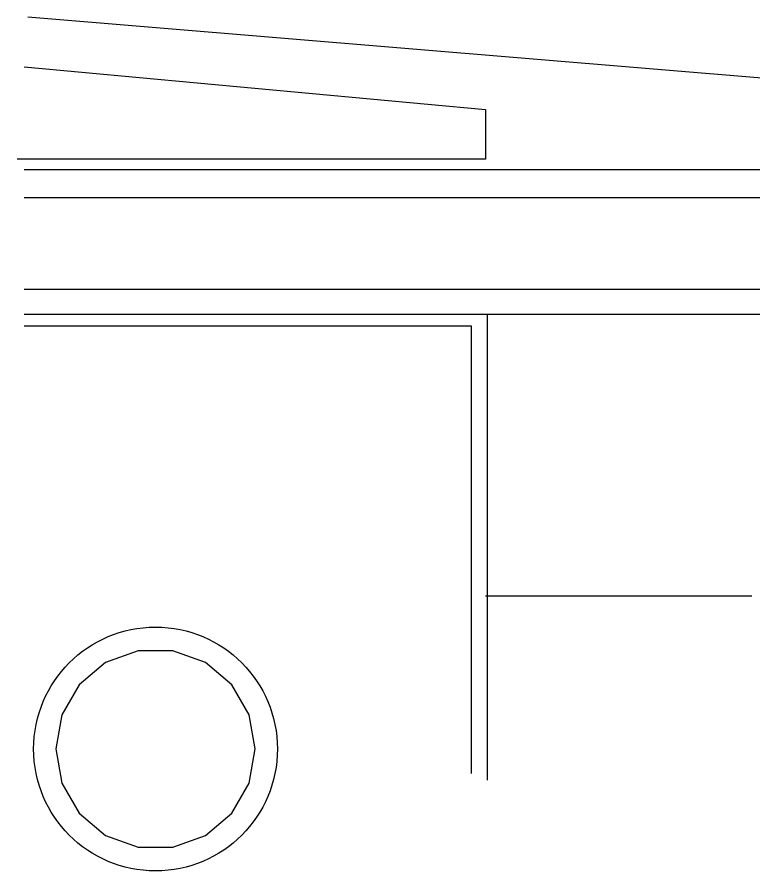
# Model space of a CAD drawing. Header units: metres. Extents: x 18478 to 20088, y 9229 to 10170.
# Drawn here: x 18478 to 19143, y 9229 to 9999 of the extents above; entities that cross this region are included whole.
import ezdxf

# ---------------------------------------------------------------- set-up
doc = ezdxf.new("R2010")
doc.units = ezdxf.units.M
doc.layers.add('PUB_DIM', color=3, linetype='Continuous')

msp = doc.modelspace()

# ---------------------------------------------------------------- linework, layer by layer
for p, q in [((19759.34, 9893.64), (18487.91, 9999.36)), ((18484.71, 9954.51), (18901.04, 9916.07)), ((18901.04, 9916.07), (18901.04, 9871.22)), ((18901.04, 9871.22), (18478.3, 9871.22)), ((18902.35, 9731.23), (18902.35, 9477.16)), ((18888.23, 9720.64), (18484.71, 9720.64)), ((18888.23, 9316.98), (18888.23, 9720.64)), ((18901.04, 9477.16), (19141.24, 9477.16)), ((18902.35, 9477.16), (18902.35, 9310.84))]:
    msp.add_line(p, q)
for points in [[(19884.24, 9861.6), (18484.71, 9861.6)], [(19884.24, 9836.18), (18484.71, 9836.18)], [(18484.71, 9753.81), (19884.24, 9753.81)], [(18484.71, 9731.21), (19884.24, 9731.21)], [(18902.35, 9731.23), (18902.35, 9310.84)]]:
    msp.add_lwpolyline(points)
at = {"layer": 'PUB_DIM'}
msp.add_lwpolyline([(18693.23, 9339.05), (18687.8, 9369.83), (18672.18, 9396.9), (18648.23, 9416.99), (18618.86, 9427.68), (18587.6, 9427.68), (18558.23, 9416.99), (18534.29, 9396.9), (18518.66, 9369.83), (18513.23, 9339.05), (18518.66, 9308.27), (18534.29, 9281.2), (18558.23, 9261.11), (18587.6, 9250.42), (18618.86, 9250.42), (18648.23, 9261.11), (18672.18, 9281.2), (18687.8, 9308.27), (18693.23, 9339.05)], dxfattribs=at)
msp.add_circle((18603.23, 9339.05), 110, dxfattribs=at)

doc.saveas('drawing.dxf')
